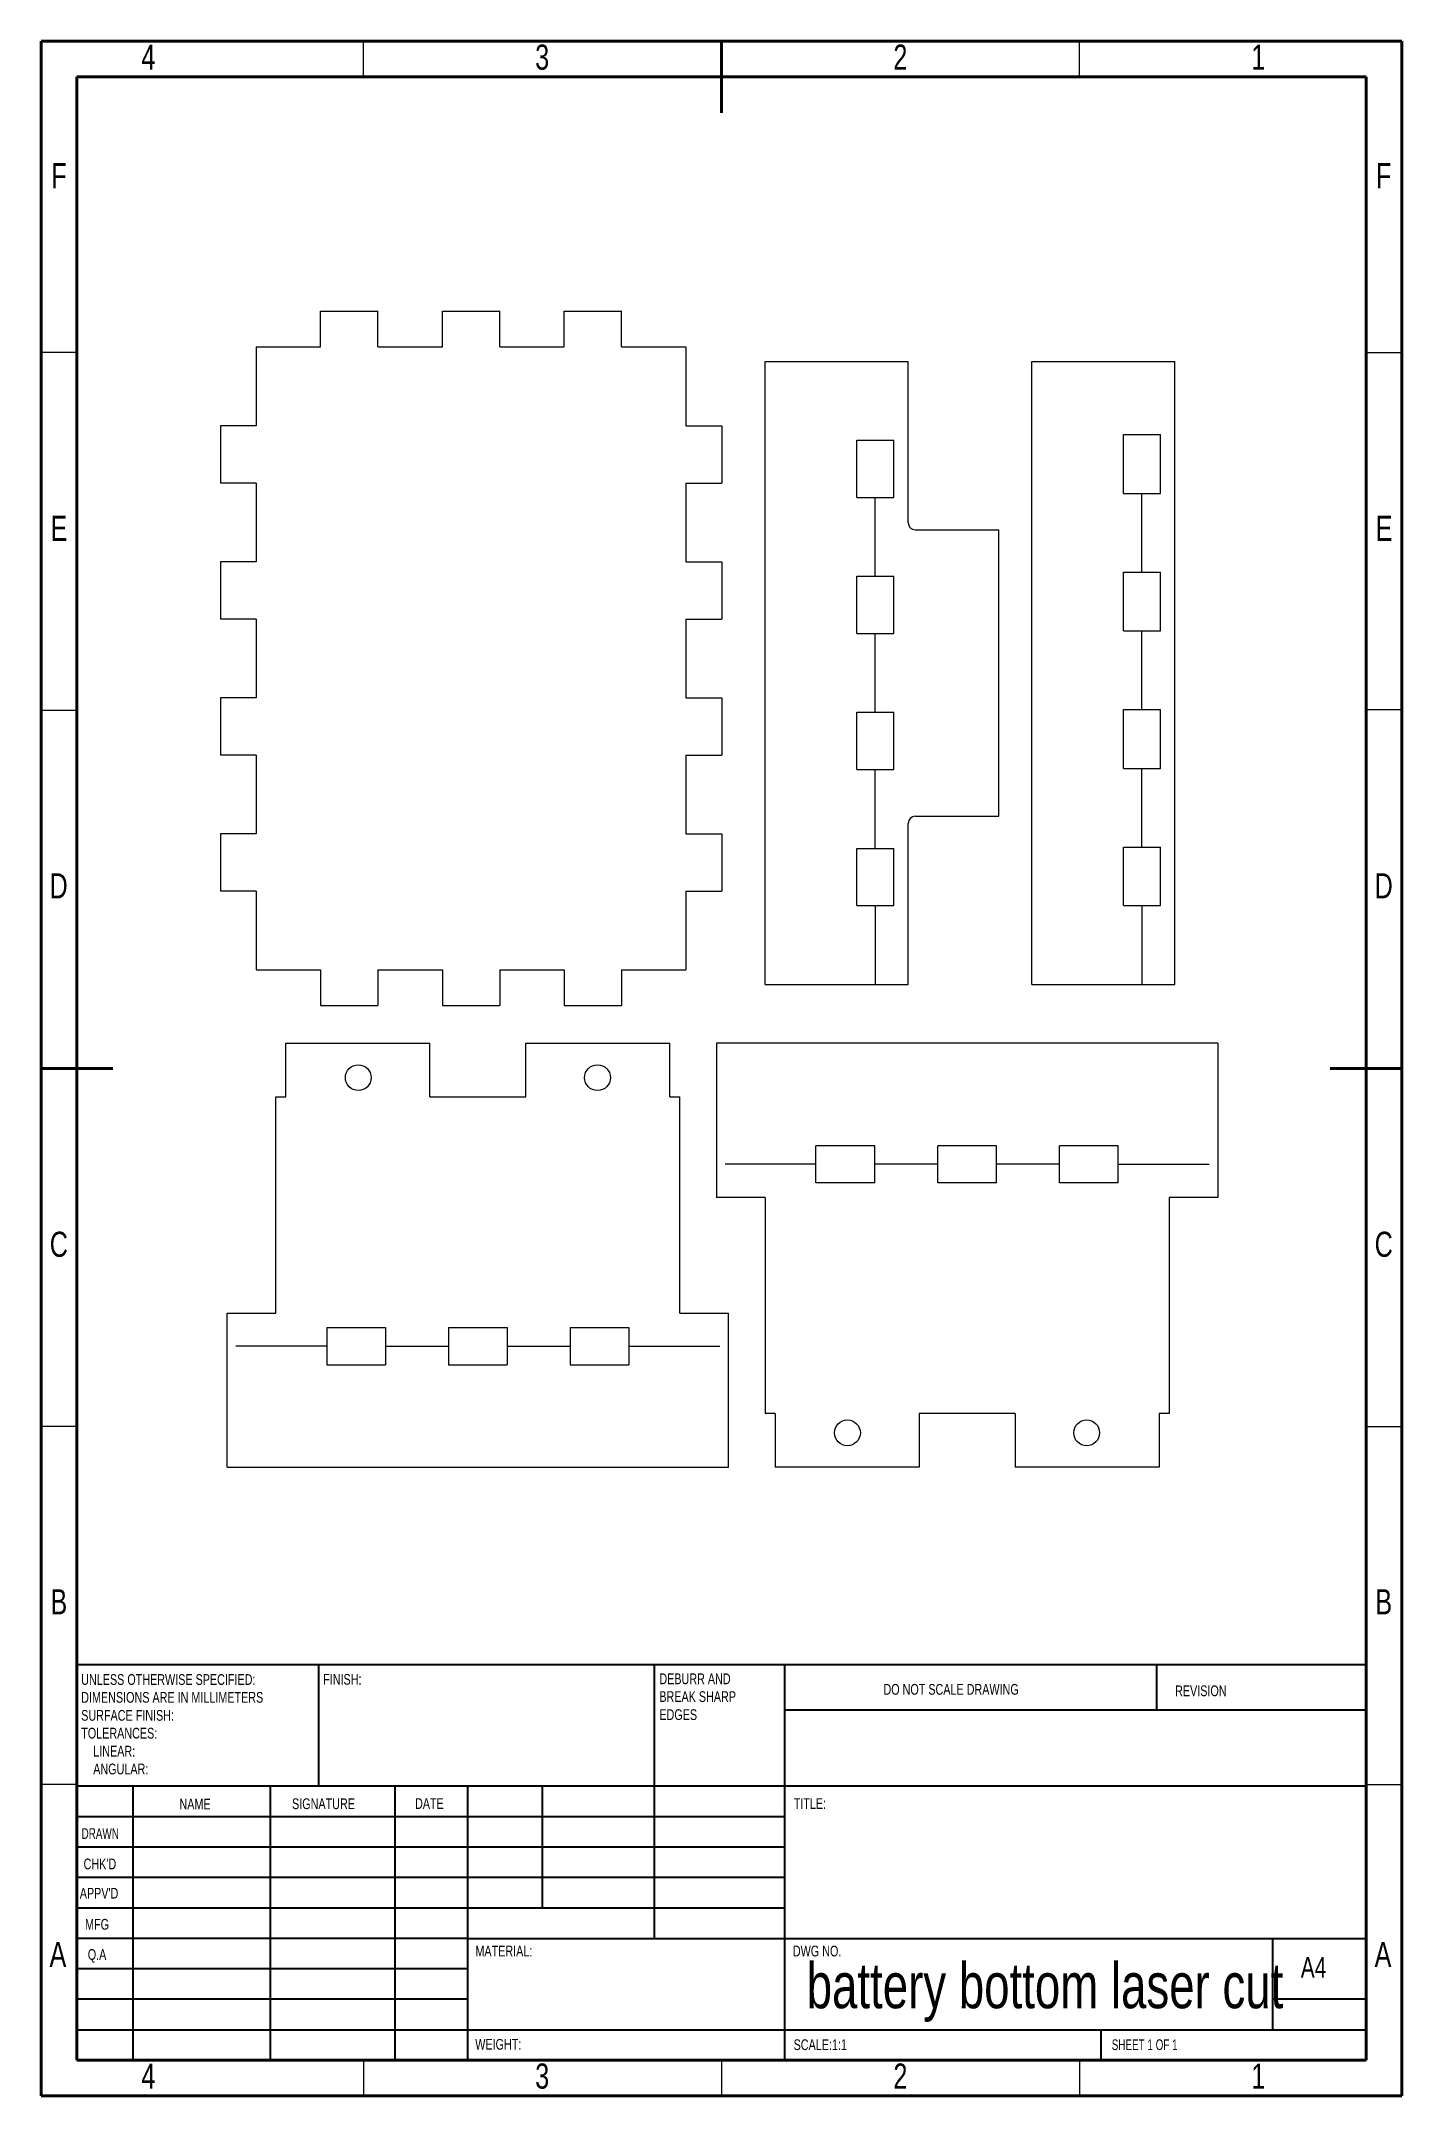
# Model space of a CAD drawing. Header units: inches. Extents: x 0.6 to 8.1, y 0.2 to 11.5.
import ezdxf

# ---------------------------------------------------------------- set-up
doc = ezdxf.new("R2010")
doc.units = ezdxf.units.IN
doc.header["$MEASUREMENT"] = 0
doc.linetypes.add('CENTERX2', pattern=[0.8, 0.5, -0.1, 0.1, -0.1])
doc.styles.add('SLDTEXTSTYLE0', font='TXT', dxfattribs={"width": 0.75})
doc.styles.add('SLDTEXTSTYLE1', font='TXT', dxfattribs={"width": 0.686449})
doc.styles.add('SLDTEXTSTYLE2', font='TXT', dxfattribs={"width": 0.6875})

# ---------------------------------------------------------------- blocks, each defined once
blk = doc.blocks.new('SW_NOTE_0')
at = {"color": 0, "linetype": 'Continuous', "lineweight": 0, "attachment_point": 1, "style": 'SLDTEXTSTYLE0'}
for s, insert, char_height in [('UNLESS OTHERWISE SPECIFIED:', (0, 0.076), 0.05906), ('DIMENSIONS ARE IN MILLIMETERS', (0, -0.022), 0.05906), ('TOLERANCES:', (0, -0.219), 0.05906), ('SURFACE FINISH:', (0, -0.121), 0.05906), ('LINEAR:', (0.066, -0.318), 0.0591), ('ANGULAR:', (0.066, -0.416), 0.0591)]:
    blk.add_mtext(s, dxfattribs=dict(at, insert=insert, char_height=char_height))
blk = doc.blocks.new('SW_NOTE_1')
at = {"color": 0, "linetype": 'Continuous', "lineweight": 0, "attachment_point": 1, "style": 'SLDTEXTSTYLE0'}
for s, insert, char_height in [('DEBURR AND', (0, 0.076), 0.0591), ('BREAK SHARP', (0, -0.022), 0.05906), ('EDGES', (0, -0.121), 0.0591)]:
    blk.add_mtext(s, dxfattribs=dict(at, insert=insert, char_height=char_height))

msp = doc.modelspace()

# ---------------------------------------------------------------- linework, layer by layer
at = {"color": 7, "linetype": 'Continuous', "lineweight": 60}
for p, q in [((8.071, 11.496), (0.591, 11.496)), ((0.591, 11.496), (0.591, 0.197)), ((4.331, 11.102), (4.331, 11.496)), ((8.071, 0.197), (8.071, 11.496)), ((0.787, 11.299), (7.874, 11.299)), ((0.787, 0.394), (0.787, 11.299)), ((7.874, 11.299), (7.874, 0.394)), ((0.591, 5.846), (0.984, 5.846)), ((7.677, 5.846), (8.071, 5.846)), ((0.787, 0.394), (7.874, 0.394)), ((0.591, 0.197), (8.071, 0.197))]:
    msp.add_line(p, q, dxfattribs=at)
at = {"color": 7, "linetype": 'Continuous', "lineweight": 30}
for p, q in [((2.362, 11.299), (2.362, 11.496)), ((6.299, 11.299), (6.299, 11.496)), ((0.787, 9.783), (0.591, 9.783)), ((7.874, 9.783), (8.071, 9.783)), ((0.787, 7.815), (0.591, 7.815)), ((7.874, 7.821), (8.071, 7.821)), ((0.787, 3.878), (0.591, 3.878)), ((7.874, 3.878), (8.071, 3.878)), ((0.787, 1.909), (0.591, 1.909)), ((7.874, 1.909), (8.071, 1.909)), ((2.362, 0.394), (2.362, 0.197)), ((4.331, 0.394), (4.331, 0.197)), ((6.299, 0.394), (6.299, 0.197))]:
    msp.add_line(p, q, dxfattribs=at)
at = {"color": 7, "linetype": 'Continuous'}
for p, q in [((2.127, 9.814), (2.127, 10.011)), ((2.127, 10.011), (2.442, 10.011)), ((2.442, 9.814), (2.442, 10.011)), ((2.797, 9.814), (2.797, 10.011)), ((2.797, 10.011), (3.112, 10.011)), ((3.112, 9.814), (3.112, 10.011)), ((3.466, 9.814), (3.466, 10.011)), ((3.466, 10.011), (3.781, 10.011)), ((3.781, 9.814), (3.781, 10.011)), ((1.773, 9.814), (2.127, 9.814)), ((1.773, 9.814), (1.773, 9.381)), ((2.442, 9.814), (2.797, 9.814)), ((3.112, 9.814), (3.466, 9.814)), ((3.781, 9.814), (4.135, 9.814)), ((4.135, 9.814), (4.135, 9.381)), ((4.57, 6.308), (4.57, 9.734)), ((4.57, 9.734), (5.357, 9.734)), ((5.357, 8.848), (5.357, 9.734)), ((6.036, 6.308), (6.036, 9.734)), ((6.036, 9.734), (6.823, 9.734)), ((6.823, 6.308), (6.823, 9.734)), ((1.773, 9.381), (1.576, 9.381)), ((1.576, 9.381), (1.576, 9.066)), ((4.135, 9.381), (4.332, 9.381)), ((4.332, 9.381), (4.332, 9.066)), ((5.074, 8.986), (5.074, 9.301)), ((5.074, 9.301), (5.278, 9.301)), ((5.278, 8.986), (5.278, 9.301)), ((6.54, 9.009), (6.54, 9.332)), ((6.54, 9.332), (6.744, 9.332)), ((6.744, 9.009), (6.744, 9.332)), ((1.773, 9.066), (1.576, 9.066)), ((1.773, 9.066), (1.773, 8.633)), ((4.135, 9.066), (4.332, 9.066)), ((4.135, 9.066), (4.135, 8.633)), ((5.074, 8.986), (5.278, 8.986)), ((6.54, 9.009), (6.744, 9.009)), ((5.396, 8.808), (5.856, 8.808)), ((5.856, 7.234), (5.856, 8.808)), ((1.773, 8.633), (1.576, 8.633)), ((1.576, 8.633), (1.576, 8.318)), ((4.135, 8.633), (4.332, 8.633)), ((4.332, 8.633), (4.332, 8.318)), ((5.074, 8.238), (5.074, 8.553)), ((5.074, 8.553), (5.278, 8.553)), ((5.278, 8.238), (5.278, 8.553)), ((6.54, 8.253), (6.54, 8.576)), ((6.54, 8.576), (6.744, 8.576)), ((6.744, 8.253), (6.744, 8.576)), ((1.773, 8.318), (1.576, 8.318)), ((1.773, 8.318), (1.773, 7.885)), ((4.135, 8.318), (4.135, 7.885)), ((4.135, 8.318), (4.332, 8.318)), ((6.54, 8.253), (6.744, 8.253)), ((5.074, 8.238), (5.278, 8.238)), ((1.773, 7.885), (1.576, 7.885)), ((1.576, 7.885), (1.576, 7.57)), ((4.135, 7.885), (4.332, 7.885)), ((4.332, 7.885), (4.332, 7.57)), ((5.074, 7.49), (5.074, 7.805)), ((5.074, 7.805), (5.278, 7.805)), ((5.278, 7.49), (5.278, 7.805)), ((6.54, 7.497), (6.54, 7.82)), ((6.54, 7.82), (6.744, 7.82)), ((6.744, 7.497), (6.744, 7.82)), ((1.773, 7.57), (1.576, 7.57)), ((1.773, 7.57), (1.773, 7.137)), ((4.135, 7.57), (4.332, 7.57)), ((4.135, 7.57), (4.135, 7.137)), ((5.074, 7.49), (5.278, 7.49)), ((6.54, 7.497), (6.744, 7.497)), ((5.396, 7.234), (5.856, 7.234)), ((1.773, 7.137), (1.576, 7.137)), ((1.576, 7.137), (1.576, 6.822)), ((4.135, 7.137), (4.332, 7.137)), ((4.332, 7.137), (4.332, 6.822)), ((5.357, 6.308), (5.357, 7.194)), ((5.074, 6.742), (5.074, 7.057)), ((5.074, 7.057), (5.278, 7.057)), ((5.278, 6.742), (5.278, 7.057)), ((6.54, 6.742), (6.54, 7.064)), ((6.54, 7.064), (6.744, 7.064)), ((6.744, 6.742), (6.744, 7.064)), ((1.773, 6.822), (1.576, 6.822)), ((1.773, 6.822), (1.773, 6.389)), ((4.135, 6.822), (4.332, 6.822)), ((4.135, 6.822), (4.135, 6.389)), ((5.074, 6.742), (5.278, 6.742)), ((6.54, 6.742), (6.744, 6.742)), ((1.773, 6.389), (2.127, 6.389)), ((2.127, 6.389), (2.127, 6.192)), ((2.442, 6.389), (2.797, 6.389)), ((2.442, 6.389), (2.442, 6.192)), ((2.797, 6.389), (2.797, 6.192)), ((3.112, 6.389), (3.466, 6.389)), ((3.112, 6.389), (3.112, 6.192)), ((3.466, 6.389), (3.466, 6.192)), ((3.781, 6.389), (4.135, 6.389)), ((3.781, 6.389), (3.781, 6.192)), ((4.57, 6.308), (5.357, 6.308)), ((6.036, 6.308), (6.823, 6.308)), ((2.127, 6.192), (2.442, 6.192)), ((2.797, 6.192), (3.112, 6.192)), ((3.466, 6.192), (3.781, 6.192)), ((1.936, 5.69), (1.936, 5.985)), ((1.936, 5.985), (2.728, 5.985)), ((2.728, 5.69), (2.728, 5.985)), ((3.255, 5.69), (3.255, 5.985)), ((3.255, 5.985), (4.046, 5.985)), ((4.046, 5.69), (4.046, 5.985)), ((7.059, 5.985), (4.303, 5.985)), ((4.303, 5.985), (4.303, 5.138)), ((7.059, 5.985), (7.059, 5.138)), ((1.881, 4.501), (1.881, 5.69)), ((1.881, 5.69), (1.936, 5.69)), ((2.728, 5.69), (3.255, 5.69)), ((4.046, 5.69), (4.102, 5.69)), ((4.102, 4.501), (4.102, 5.69)), ((5.173, 5.422), (4.85, 5.422)), ((4.85, 5.217), (4.85, 5.422)), ((5.173, 5.217), (5.173, 5.422)), ((5.842, 5.422), (5.519, 5.422)), ((5.519, 5.217), (5.519, 5.422)), ((5.842, 5.217), (5.842, 5.422)), ((6.511, 5.422), (6.189, 5.422)), ((6.189, 5.217), (6.189, 5.422)), ((6.511, 5.217), (6.511, 5.422)), ((5.173, 5.217), (4.85, 5.217)), ((5.842, 5.217), (5.519, 5.217)), ((6.511, 5.217), (6.189, 5.217)), ((4.57, 5.138), (4.303, 5.138)), ((4.57, 5.138), (4.57, 3.949)), ((7.059, 5.138), (6.791, 5.138)), ((6.791, 5.138), (6.791, 3.949)), ((1.613, 3.654), (1.613, 4.501)), ((1.613, 4.501), (1.881, 4.501)), ((2.161, 4.422), (2.483, 4.422)), ((2.161, 4.422), (2.161, 4.217)), ((2.483, 4.422), (2.483, 4.217)), ((2.83, 4.422), (3.153, 4.422)), ((2.83, 4.422), (2.83, 4.217)), ((3.153, 4.422), (3.153, 4.217)), ((3.499, 4.422), (3.822, 4.422)), ((3.499, 4.422), (3.499, 4.217)), ((3.822, 4.422), (3.822, 4.217)), ((4.102, 4.501), (4.369, 4.501)), ((4.369, 3.654), (4.369, 4.501)), ((2.161, 4.217), (2.483, 4.217)), ((2.83, 4.217), (3.153, 4.217)), ((3.499, 4.217), (3.822, 4.217)), ((4.626, 3.949), (4.57, 3.949)), ((4.626, 3.949), (4.626, 3.654)), ((5.417, 3.949), (5.417, 3.654)), ((5.945, 3.949), (5.417, 3.949)), ((5.945, 3.949), (5.945, 3.654)), ((6.791, 3.949), (6.736, 3.949)), ((6.736, 3.949), (6.736, 3.654)), ((1.613, 3.654), (4.369, 3.654)), ((5.417, 3.654), (4.626, 3.654)), ((6.736, 3.654), (5.945, 3.654))]:
    msp.add_line(p, q, dxfattribs=at)
at = {"color": 7, "linetype": 'CENTERX2'}
for p, q in [((5.176, 8.553), (5.176, 8.986)), ((6.642, 8.576), (6.642, 9.009)), ((6.642, 7.82), (6.642, 8.253)), ((5.176, 7.805), (5.176, 8.238)), ((5.176, 7.057), (5.176, 7.49)), ((6.642, 7.064), (6.642, 7.497)), ((5.176, 6.742), (5.176, 6.308)), ((6.642, 6.742), (6.642, 6.308)), ((4.85, 5.32), (4.303, 5.32)), ((5.519, 5.32), (5.173, 5.32)), ((6.189, 5.32), (5.842, 5.32)), ((6.511, 5.32), (7.059, 5.32)), ((2.161, 4.32), (1.613, 4.32)), ((2.483, 4.32), (2.83, 4.32)), ((3.153, 4.32), (3.499, 4.32)), ((3.822, 4.32), (4.369, 4.32))]:
    msp.add_line(p, q, dxfattribs=at)
at = {"color": 7, "linetype": 'Continuous', "lineweight": 40}
for p, q in [((0.787, 2.569), (7.874, 2.569)), ((0.787, 2.569), (0.787, 0.394)), ((2.118, 1.9), (2.118, 2.569)), ((3.961, 2.569), (3.961, 1.063)), ((4.677, 2.569), (4.677, 0.394)), ((6.724, 2.318), (6.724, 2.569)), ((7.874, 2.318), (4.677, 2.318)), ((7.874, 1.9), (0.787, 1.9)), ((1.094, 1.9), (1.094, 0.394)), ((1.85, 1.9), (1.85, 0.394)), ((2.535, 1.9), (2.535, 0.394)), ((2.937, 0.394), (2.937, 1.9)), ((3.346, 1.23), (3.346, 1.9)), ((4.677, 1.732), (0.787, 1.732)), ((4.677, 1.565), (0.787, 1.565)), ((4.677, 1.398), (0.787, 1.398)), ((4.677, 1.23), (0.787, 1.23)), ((2.937, 1.063), (0.787, 1.063)), ((2.937, 1.063), (7.874, 1.063)), ((7.362, 0.561), (7.362, 1.063)), ((2.937, 0.896), (0.787, 0.896)), ((2.937, 0.728), (0.787, 0.728)), ((7.874, 0.728), (7.362, 0.728)), ((0.787, 0.561), (7.874, 0.561)), ((6.417, 0.394), (6.417, 0.561))]:
    msp.add_line(p, q, dxfattribs=at)
at = {"color": 7, "linetype": 'Continuous'}
for centre in [(2.334, 5.796), (3.649, 5.796), (5.023, 3.843), (6.338, 3.843)]:
    msp.add_circle(centre, 0.0709, dxfattribs=at)
for centre, start, end in [((5.396, 8.848), 180, 270), ((5.396, 7.194), 90, 180)]:
    msp.add_arc(centre, 0.0394, start, end, dxfattribs=at)

# ---------------------------------------------------------------- block references
at = {"color": 7, "linetype": 'Continuous', "lineweight": 0}
for name, p in [('SW_NOTE_0', (0.811, 2.44)), ('SW_NOTE_1', (3.989, 2.444))]:
    msp.add_blockref(name, p, dxfattribs=at)

# ---------------------------------------------------------------- texts
for s, insert, char_height, attachment_point, style in [('4', (1.18, 11.477), 0.138, 2, 'SLDTEXTSTYLE0'), ('3', (3.345, 11.477), 0.138, 2, 'SLDTEXTSTYLE0'), ('2', (5.314, 11.477), 0.138, 2, 'SLDTEXTSTYLE0'), ('1', (7.282, 11.477), 0.138, 2, 'SLDTEXTSTYLE0'), ('F', (0.688, 10.825), 0.138, 2, 'SLDTEXTSTYLE0'), ('F', (7.971, 10.825), 0.138, 2, 'SLDTEXTSTYLE0'), ('E', (0.689, 8.886), 0.138, 2, 'SLDTEXTSTYLE0'), ('E', (7.973, 8.886), 0.138, 2, 'SLDTEXTSTYLE0'), ('D', (0.687, 6.92), 0.138, 2, 'SLDTEXTSTYLE0'), ('D', (7.971, 6.92), 0.138, 2, 'SLDTEXTSTYLE0'), ('C', (0.688, 4.949), 0.138, 2, 'SLDTEXTSTYLE0'), ('C', (7.971, 4.949), 0.138, 2, 'SLDTEXTSTYLE0'), ('B', (0.688, 2.983), 0.138, 2, 'SLDTEXTSTYLE0'), ('B', (7.971, 2.983), 0.138, 2, 'SLDTEXTSTYLE0'), ('FINISH:', (2.141, 2.517), 0.0591, 1, 'SLDTEXTSTYLE0'), ('DO NOT SCALE DRAWING', (5.221, 2.462), 0.05906, 1, 'SLDTEXTSTYLE0'), ('REVISION', (6.824, 2.454), 0.0591, 1, 'SLDTEXTSTYLE0'), ('NAME', (1.351, 1.831), 0.0591, 1, 'SLDTEXTSTYLE0'), ('SIGNATURE', (1.97, 1.833), 0.0591, 1, 'SLDTEXTSTYLE0'), ('DATE', (2.646, 1.834), 0.0591, 1, 'SLDTEXTSTYLE0'), ('TITLE:', (4.728, 1.834), 0.0591, 1, 'SLDTEXTSTYLE0'), ('DRAWN', (0.813, 1.669), 0.0591, 1, 'SLDTEXTSTYLE1'), ("CHK'D", (0.824, 1.502), 0.0591, 1, 'SLDTEXTSTYLE0'), ("APPV'D", (0.803, 1.341), 0.0591, 1, 'SLDTEXTSTYLE0'), ('MFG', (0.832, 1.17), 0.0591, 1, 'SLDTEXTSTYLE0'), ('A', (0.683, 1.044), 0.138, 2, 'SLDTEXTSTYLE0'), ('MATERIAL:', (2.978, 1.023), 0.0591, 1, 'SLDTEXTSTYLE0'), ('DWG NO.', (4.723, 1.023), 0.0591, 1, 'SLDTEXTSTYLE0'), ('A', (7.967, 1.044), 0.138, 2, 'SLDTEXTSTYLE0'), ('Q.A', (0.847, 1.004), 0.0591, 1, 'SLDTEXTSTYLE0'), ('battery bottom laser cut', (6.109, 0.929), 0.25, 2, 'SLDTEXTSTYLE0'), ('A4', (7.515, 0.961), 0.1146, 1, 'SLDTEXTSTYLE0'), ('WEIGHT:', (2.977, 0.51), 0.059, 1, 'SLDTEXTSTYLE0'), ('SCALE:1:1', (4.727, 0.508), 0.0591, 1, 'SLDTEXTSTYLE0'), ('SHEET 1 OF 1', (6.476, 0.508), 0.05906, 1, 'SLDTEXTSTYLE2'), ('4', (1.18, 0.375), 0.138, 2, 'SLDTEXTSTYLE0'), ('3', (3.345, 0.375), 0.138, 2, 'SLDTEXTSTYLE0'), ('2', (5.314, 0.375), 0.138, 2, 'SLDTEXTSTYLE0'), ('1', (7.282, 0.375), 0.138, 2, 'SLDTEXTSTYLE0')]:
    msp.add_mtext(s, dxfattribs=dict(at, insert=insert, char_height=char_height, attachment_point=attachment_point, style=style))

doc.saveas('drawing.dxf')
